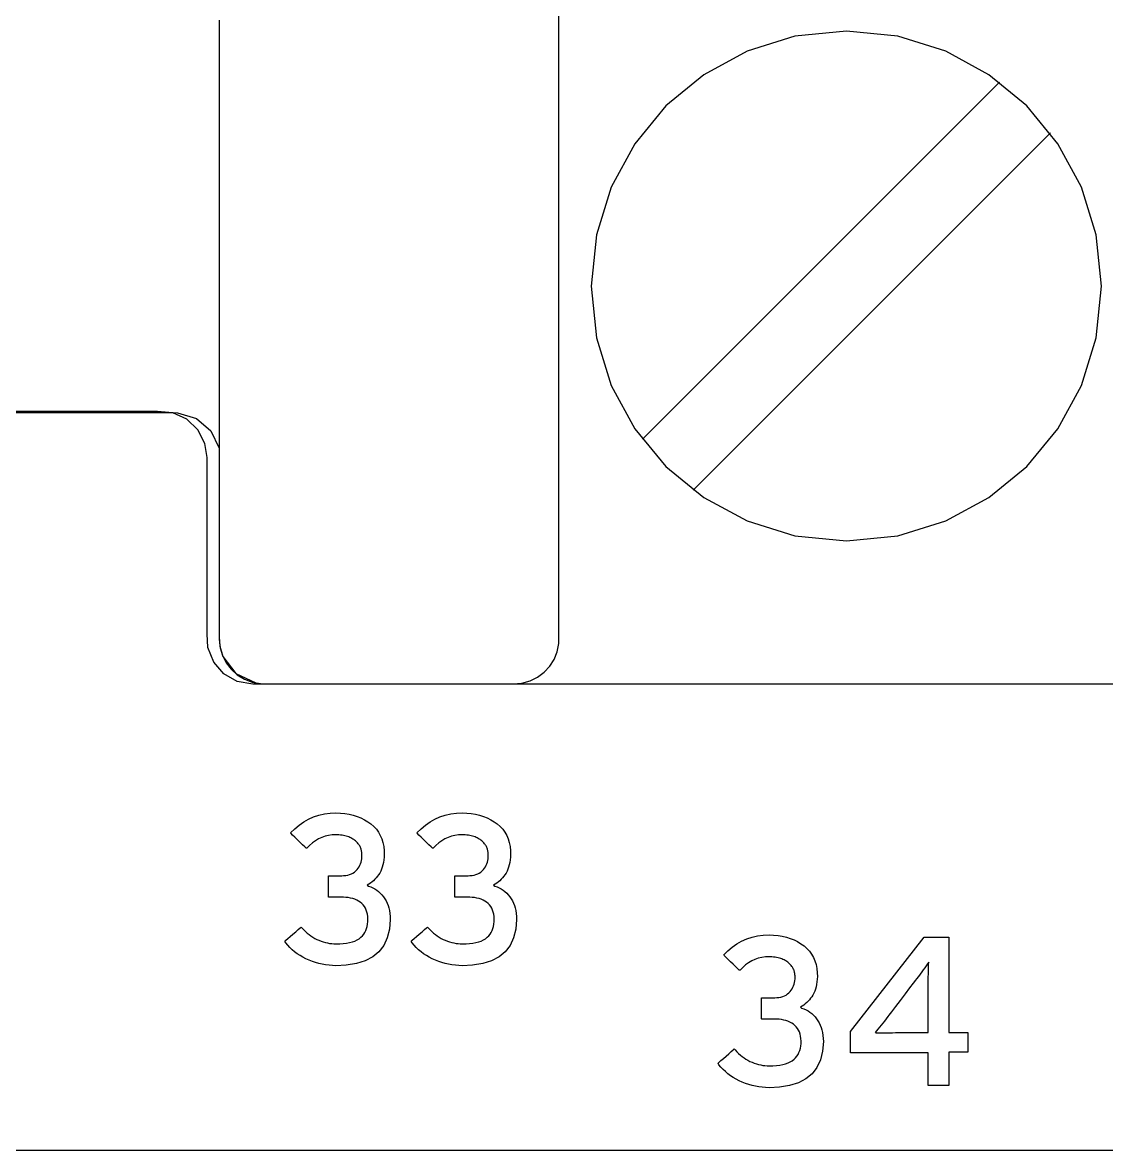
# Model space of a CAD drawing. Extents: x 1 to 47.7, y 0.2 to 35.
# Drawn here: x 37.63 to 38.341, y 10.665 to 11.405 of the extents above; entities that cross this region are included whole.
import ezdxf

# ---------------------------------------------------------------- set-up
doc = ezdxf.new("R2010")
doc.units = 0
doc.header["$MEASUREMENT"] = 0
for name, color, linetype in [('5_1___24__TARGET_LEDS___12', 7, 'CONTINUOUS'), ('6_1__EMPTY_IO_BOARD_POSITI', 7, 'CONTINUOUS'), ('6_2___8__INDEPENDENT_INPUT', 7, 'CONTINUOUS'), ('6_3___8__OPTOISO_INDEPENDE', 7, 'CONTINUOUS'), ('6_4___24__OPTOISO_INDEPEND', 7, 'CONTINUOUS'), ('6_5___8__INDEPENDENT_INPUT', 7, 'CONTINUOUS'), ('6_6___8__INDEPENDENT_INPUT', 7, 'CONTINUOUS'), ('6_7___8__OPTOISO_INDEPENDE', 7, 'CONTINUOUS'), ('6_8___8__OPTOISO_INDEPENDE', 7, 'CONTINUOUS'), ('7_0_____DWG', 7, 'CONTINUOUS')]:
    doc.layers.add(name, color=color, linetype=linetype)

msp = doc.modelspace()

# ---------------------------------------------------------------- linework, layer by layer
at = {"layer": '5_1___24__TARGET_LEDS___12'}
for points in [[(37.75866, 11.40638), (37.75866, 11.37666), (37.75866, 11.32488), (37.75866, 11.25908), (37.75866, 11.18726), (37.75866, 11.11745), (37.75866, 11.05766), (37.75866, 11.01591), (37.75866, 11.00021), (37.75921, 10.99465), (37.76076, 10.98944), (37.76323, 10.98469), (37.76652, 10.98048), (37.77052, 10.97692), (37.77513, 10.97411), (37.78025, 10.97213), (37.78578, 10.9711), (37.79029, 10.97097), (37.80209, 10.97097), (37.82264, 10.97097), (37.84876, 10.97097), (37.87727, 10.97097), (37.90498, 10.97097), (37.92872, 10.97097), (37.94529, 10.97097), (37.95152, 10.97097), (37.95722, 10.97149), (37.96256, 10.97301), (37.96744, 10.97542), (37.97175, 10.97861), (37.9754, 10.98251), (37.97829, 10.987), (37.98031, 10.99199), (37.98137, 10.99739), (37.98151, 11.0043), (37.98151, 11.03403), (37.98151, 11.0858), (37.98151, 11.15161), (37.98151, 11.22342), (37.98151, 11.29323), (37.98151, 11.35302), (37.98151, 11.39478), (37.98151, 11.41048)], [(38.03621, 11.13153), (38.27048, 11.3658)], [(38.06963, 11.09811), (38.3039, 11.33238)], [(37.59432, 11.14896), (37.64687, 11.14896), (37.67146, 11.14896), (37.6932, 11.14896), (37.7108, 11.14896), (37.72296, 11.14896), (37.72839, 11.14896), (37.73127, 11.14884), (37.74368, 11.1451), (37.75321, 11.13696), (37.75866, 11.12561), (37.75866, 11.12343), (37.75866, 11.11738), (37.75866, 11.10817), (37.75866, 11.09653), (37.75866, 11.03989), (37.75866, 11.0268), (37.75866, 11.01559), (37.75866, 11.00695), (37.75866, 11.00162), (37.75901, 10.99575), (37.76102, 10.98882), (37.76959, 10.97764), (37.78262, 10.97156), (37.78636, 10.97105), (37.78828, 10.97097), (37.7907, 10.97097), (37.79547, 10.97097), (37.80296, 10.97097), (37.81312, 10.97097), (37.8259, 10.97097), (37.84125, 10.97097), (37.85909, 10.97097), (37.87939, 10.97097), (37.90208, 10.97097), (37.92711, 10.97097), (37.95442, 10.97097), (37.98396, 10.97097), (38.01567, 10.97097), (38.0495, 10.97097), (38.08538, 10.97097), (38.12327, 10.97097), (38.16311, 10.97097), (38.24842, 10.97097), (38.34084, 10.97097)]]:
    msp.add_lwpolyline(points, dxfattribs=at)
msp.add_lwpolyline([(38.00263, 11.23177), (38.00603, 11.19808), (38.01578, 11.16672), (38.03122, 11.13834), (38.05166, 11.11361), (38.07643, 11.09321), (38.10487, 11.07782), (38.13631, 11.06808), (38.17006, 11.06469), (38.20376, 11.06808), (38.23515, 11.07782), (38.26356, 11.09321), (38.28832, 11.11361), (38.30874, 11.13834), (38.32417, 11.16672), (38.33392, 11.19808), (38.33732, 11.23177), (38.33392, 11.26547), (38.32417, 11.29689), (38.30874, 11.32533), (38.28832, 11.35012), (38.26356, 11.37058), (38.23515, 11.38604), (38.20376, 11.39581), (38.17006, 11.39922), (38.13631, 11.39581), (38.10487, 11.38604), (38.07643, 11.37058), (38.05166, 11.35012), (38.03122, 11.32533), (38.01578, 11.29689), (38.00603, 11.26547)], close=True, dxfattribs=at)
at = {"layer": '6_1__EMPTY_IO_BOARD_POSITI'}
msp.add_lwpolyline([(38.39253, 10.97072), (38.32417, 10.97072), (38.25912, 10.97072), (38.19752, 10.97072), (38.13953, 10.97072), (38.08529, 10.97072), (38.03497, 10.97072), (37.98872, 10.97072), (37.94668, 10.97072), (37.90902, 10.97072), (37.87588, 10.97072), (37.84742, 10.97072), (37.8238, 10.97072), (37.80515, 10.97072), (37.79165, 10.97072), (37.78343, 10.97072), (37.78066, 10.97072), (37.77037, 10.97255), (37.7616, 10.9776), (37.75501, 10.9852), (37.75127, 10.9947), (37.75065, 11.00367), (37.75065, 11.01346), (37.75065, 11.02833), (37.75066, 11.0658), (37.75066, 11.08467), (37.75066, 11.10114), (37.75066, 11.11334), (37.75066, 11.1194), (37.7493, 11.12863), (37.74468, 11.13766), (37.7374, 11.1446), (37.72813, 11.14879), (37.71813, 11.14974), (37.71211, 11.14974), (37.703, 11.14974), (37.69124, 11.14974), (37.67727, 11.14974), (37.64448, 11.14974), (37.60816, 11.14974)], dxfattribs=at)
at = {"layer": '6_2___8__INDEPENDENT_INPUT'}
for points in [[(37.75866, 11.40638), (37.75866, 11.37666), (37.75866, 11.32488), (37.75866, 11.25908), (37.75866, 11.18726), (37.75866, 11.11745), (37.75866, 11.05766), (37.75866, 11.01591), (37.75866, 11.00021), (37.75921, 10.99465), (37.76076, 10.98944), (37.76323, 10.98469), (37.76652, 10.98048), (37.77052, 10.97692), (37.77513, 10.97411), (37.78025, 10.97213), (37.78578, 10.9711), (37.79029, 10.97097), (37.80209, 10.97097), (37.82264, 10.97097), (37.84876, 10.97097), (37.87727, 10.97097), (37.90498, 10.97097), (37.92872, 10.97097), (37.94529, 10.97097), (37.95152, 10.97097), (37.95722, 10.97149), (37.96256, 10.97301), (37.96744, 10.97542), (37.97175, 10.97861), (37.9754, 10.98251), (37.97829, 10.987), (37.98031, 10.99199), (37.98137, 10.99739), (37.98151, 11.0043), (37.98151, 11.03403), (37.98151, 11.0858), (37.98151, 11.15161), (37.98151, 11.22342), (37.98151, 11.29323), (37.98151, 11.35302), (37.98151, 11.39478), (37.98151, 11.41048)], [(38.03621, 11.13153), (38.27048, 11.3658)], [(38.06963, 11.09811), (38.3039, 11.33238)], [(37.59432, 11.14896), (37.64687, 11.14896), (37.67146, 11.14896), (37.6932, 11.14896), (37.7108, 11.14896), (37.72296, 11.14896), (37.72839, 11.14896), (37.73127, 11.14884), (37.74368, 11.1451), (37.75321, 11.13696), (37.75866, 11.12561), (37.75866, 11.12343), (37.75866, 11.11738), (37.75866, 11.10817), (37.75866, 11.09653), (37.75866, 11.03989), (37.75866, 11.0268), (37.75866, 11.01559), (37.75866, 11.00695), (37.75866, 11.00162), (37.75901, 10.99575), (37.76102, 10.98882), (37.76959, 10.97764), (37.78262, 10.97156), (37.78636, 10.97105), (37.78828, 10.97097), (37.7907, 10.97097), (37.79547, 10.97097), (37.80296, 10.97097), (37.81312, 10.97097), (37.8259, 10.97097), (37.84125, 10.97097), (37.85909, 10.97097), (37.87939, 10.97097), (37.90208, 10.97097), (37.92711, 10.97097), (37.95442, 10.97097), (37.98396, 10.97097), (38.01567, 10.97097), (38.0495, 10.97097), (38.08538, 10.97097), (38.12327, 10.97097), (38.16311, 10.97097), (38.24842, 10.97097), (38.34084, 10.97097)]]:
    msp.add_lwpolyline(points, dxfattribs=at)
msp.add_lwpolyline([(38.00263, 11.23177), (38.00603, 11.19808), (38.01578, 11.16672), (38.03122, 11.13834), (38.05166, 11.11361), (38.07643, 11.09321), (38.10487, 11.07782), (38.13631, 11.06808), (38.17006, 11.06469), (38.20376, 11.06808), (38.23515, 11.07782), (38.26356, 11.09321), (38.28832, 11.11361), (38.30874, 11.13834), (38.32417, 11.16672), (38.33392, 11.19808), (38.33732, 11.23177), (38.33392, 11.26547), (38.32417, 11.29689), (38.30874, 11.32533), (38.28832, 11.35012), (38.26356, 11.37058), (38.23515, 11.38604), (38.20376, 11.39581), (38.17006, 11.39922), (38.13631, 11.39581), (38.10487, 11.38604), (38.07643, 11.37058), (38.05166, 11.35012), (38.03122, 11.32533), (38.01578, 11.29689), (38.00603, 11.26547)], close=True, dxfattribs=at)
at = {"layer": '6_3___8__OPTOISO_INDEPENDE'}
for points in [[(37.75866, 11.40638), (37.75866, 11.37666), (37.75866, 11.32488), (37.75866, 11.25908), (37.75866, 11.18726), (37.75866, 11.11745), (37.75866, 11.05766), (37.75866, 11.01591), (37.75866, 11.00021), (37.75921, 10.99465), (37.76076, 10.98944), (37.76323, 10.98469), (37.76652, 10.98048), (37.77052, 10.97692), (37.77513, 10.97411), (37.78025, 10.97213), (37.78578, 10.9711), (37.79029, 10.97097), (37.80209, 10.97097), (37.82264, 10.97097), (37.84876, 10.97097), (37.87727, 10.97097), (37.90498, 10.97097), (37.92872, 10.97097), (37.94529, 10.97097), (37.95152, 10.97097), (37.95722, 10.97149), (37.96256, 10.97301), (37.96744, 10.97542), (37.97175, 10.97861), (37.9754, 10.98251), (37.97829, 10.987), (37.98031, 10.99199), (37.98137, 10.99739), (37.98151, 11.0043), (37.98151, 11.03403), (37.98151, 11.0858), (37.98151, 11.15161), (37.98151, 11.22342), (37.98151, 11.29323), (37.98151, 11.35302), (37.98151, 11.39478), (37.98151, 11.41048)], [(38.03621, 11.13153), (38.27048, 11.3658)], [(38.06963, 11.09811), (38.3039, 11.33238)], [(37.59432, 11.14896), (37.64687, 11.14896), (37.67146, 11.14896), (37.6932, 11.14896), (37.7108, 11.14896), (37.72296, 11.14896), (37.72839, 11.14896), (37.73127, 11.14884), (37.74368, 11.1451), (37.75321, 11.13696), (37.75866, 11.12561), (37.75866, 11.12343), (37.75866, 11.11738), (37.75866, 11.10817), (37.75866, 11.09653), (37.75866, 11.03989), (37.75866, 11.0268), (37.75866, 11.01559), (37.75866, 11.00695), (37.75866, 11.00162), (37.75901, 10.99575), (37.76102, 10.98882), (37.76959, 10.97764), (37.78262, 10.97156), (37.78636, 10.97105), (37.78828, 10.97097), (37.7907, 10.97097), (37.79547, 10.97097), (37.80296, 10.97097), (37.81312, 10.97097), (37.8259, 10.97097), (37.84125, 10.97097), (37.85909, 10.97097), (37.87939, 10.97097), (37.90208, 10.97097), (37.92711, 10.97097), (37.95442, 10.97097), (37.98396, 10.97097), (38.01567, 10.97097), (38.0495, 10.97097), (38.08538, 10.97097), (38.12327, 10.97097), (38.16311, 10.97097), (38.24842, 10.97097), (38.34084, 10.97097)]]:
    msp.add_lwpolyline(points, dxfattribs=at)
msp.add_lwpolyline([(38.00263, 11.23177), (38.00603, 11.19808), (38.01578, 11.16672), (38.03122, 11.13834), (38.05166, 11.11361), (38.07643, 11.09321), (38.10487, 11.07782), (38.13631, 11.06808), (38.17006, 11.06469), (38.20376, 11.06808), (38.23515, 11.07782), (38.26356, 11.09321), (38.28832, 11.11361), (38.30874, 11.13834), (38.32417, 11.16672), (38.33392, 11.19808), (38.33732, 11.23177), (38.33392, 11.26547), (38.32417, 11.29689), (38.30874, 11.32533), (38.28832, 11.35012), (38.26356, 11.37058), (38.23515, 11.38604), (38.20376, 11.39581), (38.17006, 11.39922), (38.13631, 11.39581), (38.10487, 11.38604), (38.07643, 11.37058), (38.05166, 11.35012), (38.03122, 11.32533), (38.01578, 11.29689), (38.00603, 11.26547)], close=True, dxfattribs=at)
at = {"layer": '6_4___24__OPTOISO_INDEPEND'}
for points in [[(37.75866, 11.40638), (37.75866, 11.37666), (37.75866, 11.32488), (37.75866, 11.25908), (37.75866, 11.18726), (37.75866, 11.11745), (37.75866, 11.05766), (37.75866, 11.01591), (37.75866, 11.00021), (37.75921, 10.99465), (37.76076, 10.98944), (37.76323, 10.98469), (37.76652, 10.98048), (37.77052, 10.97692), (37.77513, 10.97411), (37.78025, 10.97213), (37.78578, 10.9711), (37.79029, 10.97097), (37.80209, 10.97097), (37.82264, 10.97097), (37.84876, 10.97097), (37.87727, 10.97097), (37.90498, 10.97097), (37.92872, 10.97097), (37.94529, 10.97097), (37.95152, 10.97097), (37.95722, 10.97149), (37.96256, 10.97301), (37.96744, 10.97542), (37.97175, 10.97861), (37.9754, 10.98251), (37.97829, 10.987), (37.98031, 10.99199), (37.98137, 10.99739), (37.98151, 11.0043), (37.98151, 11.03403), (37.98151, 11.0858), (37.98151, 11.15161), (37.98151, 11.22342), (37.98151, 11.29323), (37.98151, 11.35302), (37.98151, 11.39478), (37.98151, 11.41048)], [(38.03621, 11.13153), (38.27048, 11.3658)], [(38.06963, 11.09811), (38.3039, 11.33238)], [(37.59432, 11.14896), (37.64687, 11.14896), (37.67146, 11.14896), (37.6932, 11.14896), (37.7108, 11.14896), (37.72296, 11.14896), (37.72839, 11.14896), (37.73127, 11.14884), (37.74368, 11.1451), (37.75321, 11.13696), (37.75866, 11.12561), (37.75866, 11.12343), (37.75866, 11.11738), (37.75866, 11.10817), (37.75866, 11.09653), (37.75866, 11.03989), (37.75866, 11.0268), (37.75866, 11.01559), (37.75866, 11.00695), (37.75866, 11.00162), (37.75901, 10.99575), (37.76102, 10.98882), (37.76959, 10.97764), (37.78262, 10.97156), (37.78636, 10.97105), (37.78828, 10.97097), (37.7907, 10.97097), (37.79547, 10.97097), (37.80296, 10.97097), (37.81312, 10.97097), (37.8259, 10.97097), (37.84125, 10.97097), (37.85909, 10.97097), (37.87939, 10.97097), (37.90208, 10.97097), (37.92711, 10.97097), (37.95442, 10.97097), (37.98396, 10.97097), (38.01567, 10.97097), (38.0495, 10.97097), (38.08538, 10.97097), (38.12327, 10.97097), (38.16311, 10.97097), (38.24842, 10.97097), (38.34084, 10.97097)]]:
    msp.add_lwpolyline(points, dxfattribs=at)
msp.add_lwpolyline([(38.00263, 11.23177), (38.00603, 11.19808), (38.01578, 11.16672), (38.03122, 11.13834), (38.05166, 11.11361), (38.07643, 11.09321), (38.10487, 11.07782), (38.13631, 11.06808), (38.17006, 11.06469), (38.20376, 11.06808), (38.23515, 11.07782), (38.26356, 11.09321), (38.28832, 11.11361), (38.30874, 11.13834), (38.32417, 11.16672), (38.33392, 11.19808), (38.33732, 11.23177), (38.33392, 11.26547), (38.32417, 11.29689), (38.30874, 11.32533), (38.28832, 11.35012), (38.26356, 11.37058), (38.23515, 11.38604), (38.20376, 11.39581), (38.17006, 11.39922), (38.13631, 11.39581), (38.10487, 11.38604), (38.07643, 11.37058), (38.05166, 11.35012), (38.03122, 11.32533), (38.01578, 11.29689), (38.00603, 11.26547)], close=True, dxfattribs=at)
at = {"layer": '6_5___8__INDEPENDENT_INPUT'}
for points in [[(37.75866, 11.40638), (37.75866, 11.37666), (37.75866, 11.32488), (37.75866, 11.25908), (37.75866, 11.18726), (37.75866, 11.11745), (37.75866, 11.05766), (37.75866, 11.01591), (37.75866, 11.00021), (37.75921, 10.99465), (37.76076, 10.98944), (37.76323, 10.98469), (37.76652, 10.98048), (37.77052, 10.97692), (37.77513, 10.97411), (37.78025, 10.97213), (37.78578, 10.9711), (37.79029, 10.97097), (37.80209, 10.97097), (37.82264, 10.97097), (37.84876, 10.97097), (37.87727, 10.97097), (37.90498, 10.97097), (37.92872, 10.97097), (37.94529, 10.97097), (37.95152, 10.97097), (37.95722, 10.97149), (37.96256, 10.97301), (37.96744, 10.97542), (37.97175, 10.97861), (37.9754, 10.98251), (37.97829, 10.987), (37.98031, 10.99199), (37.98137, 10.99739), (37.98151, 11.0043), (37.98151, 11.03403), (37.98151, 11.0858), (37.98151, 11.15161), (37.98151, 11.22342), (37.98151, 11.29323), (37.98151, 11.35302), (37.98151, 11.39478), (37.98151, 11.41048)], [(38.03621, 11.13153), (38.27048, 11.3658)], [(38.06963, 11.09811), (38.3039, 11.33238)], [(37.59432, 11.14896), (37.64687, 11.14896), (37.67146, 11.14896), (37.6932, 11.14896), (37.7108, 11.14896), (37.72296, 11.14896), (37.72839, 11.14896), (37.73127, 11.14884), (37.74368, 11.1451), (37.75321, 11.13696), (37.75866, 11.12561), (37.75866, 11.12343), (37.75866, 11.11738), (37.75866, 11.10817), (37.75866, 11.09653), (37.75866, 11.03989), (37.75866, 11.0268), (37.75866, 11.01559), (37.75866, 11.00695), (37.75866, 11.00162), (37.75901, 10.99575), (37.76102, 10.98882), (37.76959, 10.97764), (37.78262, 10.97156), (37.78636, 10.97105), (37.78828, 10.97097), (37.7907, 10.97097), (37.79547, 10.97097), (37.80296, 10.97097), (37.81312, 10.97097), (37.8259, 10.97097), (37.84125, 10.97097), (37.85909, 10.97097), (37.87939, 10.97097), (37.90208, 10.97097), (37.92711, 10.97097), (37.95442, 10.97097), (37.98396, 10.97097), (38.01567, 10.97097), (38.0495, 10.97097), (38.08538, 10.97097), (38.12327, 10.97097), (38.16311, 10.97097), (38.24842, 10.97097), (38.34084, 10.97097)]]:
    msp.add_lwpolyline(points, dxfattribs=at)
msp.add_lwpolyline([(38.00263, 11.23177), (38.00603, 11.19808), (38.01578, 11.16672), (38.03122, 11.13834), (38.05166, 11.11361), (38.07643, 11.09321), (38.10487, 11.07782), (38.13631, 11.06808), (38.17006, 11.06469), (38.20376, 11.06808), (38.23515, 11.07782), (38.26356, 11.09321), (38.28832, 11.11361), (38.30874, 11.13834), (38.32417, 11.16672), (38.33392, 11.19808), (38.33732, 11.23177), (38.33392, 11.26547), (38.32417, 11.29689), (38.30874, 11.32533), (38.28832, 11.35012), (38.26356, 11.37058), (38.23515, 11.38604), (38.20376, 11.39581), (38.17006, 11.39922), (38.13631, 11.39581), (38.10487, 11.38604), (38.07643, 11.37058), (38.05166, 11.35012), (38.03122, 11.32533), (38.01578, 11.29689), (38.00603, 11.26547)], close=True, dxfattribs=at)
at = {"layer": '6_6___8__INDEPENDENT_INPUT'}
for points in [[(37.75866, 11.40638), (37.75866, 11.37666), (37.75866, 11.32488), (37.75866, 11.25908), (37.75866, 11.18726), (37.75866, 11.11745), (37.75866, 11.05766), (37.75866, 11.01591), (37.75866, 11.00021), (37.75921, 10.99465), (37.76076, 10.98944), (37.76323, 10.98469), (37.76652, 10.98048), (37.77052, 10.97692), (37.77513, 10.97411), (37.78025, 10.97213), (37.78578, 10.9711), (37.79029, 10.97097), (37.80209, 10.97097), (37.82264, 10.97097), (37.84876, 10.97097), (37.87727, 10.97097), (37.90498, 10.97097), (37.92872, 10.97097), (37.94529, 10.97097), (37.95152, 10.97097), (37.95722, 10.97149), (37.96256, 10.97301), (37.96744, 10.97542), (37.97175, 10.97861), (37.9754, 10.98251), (37.97829, 10.987), (37.98031, 10.99199), (37.98137, 10.99739), (37.98151, 11.0043), (37.98151, 11.03403), (37.98151, 11.0858), (37.98151, 11.15161), (37.98151, 11.22342), (37.98151, 11.29323), (37.98151, 11.35302), (37.98151, 11.39478), (37.98151, 11.41048)], [(38.03621, 11.13153), (38.27048, 11.3658)], [(38.06963, 11.09811), (38.3039, 11.33238)], [(37.59432, 11.14896), (37.64687, 11.14896), (37.67146, 11.14896), (37.6932, 11.14896), (37.7108, 11.14896), (37.72296, 11.14896), (37.72839, 11.14896), (37.73127, 11.14884), (37.74368, 11.1451), (37.75321, 11.13696), (37.75866, 11.12561), (37.75866, 11.12343), (37.75866, 11.11738), (37.75866, 11.10817), (37.75866, 11.09653), (37.75866, 11.03989), (37.75866, 11.0268), (37.75866, 11.01559), (37.75866, 11.00695), (37.75866, 11.00162), (37.75901, 10.99575), (37.76102, 10.98882), (37.76959, 10.97764), (37.78262, 10.97156), (37.78636, 10.97105), (37.78828, 10.97097), (37.7907, 10.97097), (37.79547, 10.97097), (37.80296, 10.97097), (37.81312, 10.97097), (37.8259, 10.97097), (37.84125, 10.97097), (37.85909, 10.97097), (37.87939, 10.97097), (37.90208, 10.97097), (37.92711, 10.97097), (37.95442, 10.97097), (37.98396, 10.97097), (38.01567, 10.97097), (38.0495, 10.97097), (38.08538, 10.97097), (38.12327, 10.97097), (38.16311, 10.97097), (38.24842, 10.97097), (38.34084, 10.97097)]]:
    msp.add_lwpolyline(points, dxfattribs=at)
msp.add_lwpolyline([(38.00263, 11.23177), (38.00603, 11.19808), (38.01578, 11.16672), (38.03122, 11.13834), (38.05166, 11.11361), (38.07643, 11.09321), (38.10487, 11.07782), (38.13631, 11.06808), (38.17006, 11.06469), (38.20376, 11.06808), (38.23515, 11.07782), (38.26356, 11.09321), (38.28832, 11.11361), (38.30874, 11.13834), (38.32417, 11.16672), (38.33392, 11.19808), (38.33732, 11.23177), (38.33392, 11.26547), (38.32417, 11.29689), (38.30874, 11.32533), (38.28832, 11.35012), (38.26356, 11.37058), (38.23515, 11.38604), (38.20376, 11.39581), (38.17006, 11.39922), (38.13631, 11.39581), (38.10487, 11.38604), (38.07643, 11.37058), (38.05166, 11.35012), (38.03122, 11.32533), (38.01578, 11.29689), (38.00603, 11.26547)], close=True, dxfattribs=at)
at = {"layer": '6_7___8__OPTOISO_INDEPENDE'}
for points in [[(37.75866, 11.40638), (37.75866, 11.37666), (37.75866, 11.32488), (37.75866, 11.25908), (37.75866, 11.18726), (37.75866, 11.11745), (37.75866, 11.05766), (37.75866, 11.01591), (37.75866, 11.00021), (37.75921, 10.99465), (37.76076, 10.98944), (37.76323, 10.98469), (37.76652, 10.98048), (37.77052, 10.97692), (37.77513, 10.97411), (37.78025, 10.97213), (37.78578, 10.9711), (37.79029, 10.97097), (37.80209, 10.97097), (37.82264, 10.97097), (37.84876, 10.97097), (37.87727, 10.97097), (37.90498, 10.97097), (37.92872, 10.97097), (37.94529, 10.97097), (37.95152, 10.97097), (37.95722, 10.97149), (37.96256, 10.97301), (37.96744, 10.97542), (37.97175, 10.97861), (37.9754, 10.98251), (37.97829, 10.987), (37.98031, 10.99199), (37.98137, 10.99739), (37.98151, 11.0043), (37.98151, 11.03403), (37.98151, 11.0858), (37.98151, 11.15161), (37.98151, 11.22342), (37.98151, 11.29323), (37.98151, 11.35302), (37.98151, 11.39478), (37.98151, 11.41048)], [(38.03621, 11.13153), (38.27048, 11.3658)], [(38.06963, 11.09811), (38.3039, 11.33238)], [(37.59432, 11.14896), (37.64687, 11.14896), (37.67146, 11.14896), (37.6932, 11.14896), (37.7108, 11.14896), (37.72296, 11.14896), (37.72839, 11.14896), (37.73127, 11.14884), (37.74368, 11.1451), (37.75321, 11.13696), (37.75866, 11.12561), (37.75866, 11.12343), (37.75866, 11.11738), (37.75866, 11.10817), (37.75866, 11.09653), (37.75866, 11.03989), (37.75866, 11.0268), (37.75866, 11.01559), (37.75866, 11.00695), (37.75866, 11.00162), (37.75901, 10.99575), (37.76102, 10.98882), (37.76959, 10.97764), (37.78262, 10.97156), (37.78636, 10.97105), (37.78828, 10.97097), (37.7907, 10.97097), (37.79547, 10.97097), (37.80296, 10.97097), (37.81312, 10.97097), (37.8259, 10.97097), (37.84125, 10.97097), (37.85909, 10.97097), (37.87939, 10.97097), (37.90208, 10.97097), (37.92711, 10.97097), (37.95442, 10.97097), (37.98396, 10.97097), (38.01567, 10.97097), (38.0495, 10.97097), (38.08538, 10.97097), (38.12327, 10.97097), (38.16311, 10.97097), (38.24842, 10.97097), (38.34084, 10.97097)]]:
    msp.add_lwpolyline(points, dxfattribs=at)
msp.add_lwpolyline([(38.00263, 11.23177), (38.00603, 11.19808), (38.01578, 11.16672), (38.03122, 11.13834), (38.05166, 11.11361), (38.07643, 11.09321), (38.10487, 11.07782), (38.13631, 11.06808), (38.17006, 11.06469), (38.20376, 11.06808), (38.23515, 11.07782), (38.26356, 11.09321), (38.28832, 11.11361), (38.30874, 11.13834), (38.32417, 11.16672), (38.33392, 11.19808), (38.33732, 11.23177), (38.33392, 11.26547), (38.32417, 11.29689), (38.30874, 11.32533), (38.28832, 11.35012), (38.26356, 11.37058), (38.23515, 11.38604), (38.20376, 11.39581), (38.17006, 11.39922), (38.13631, 11.39581), (38.10487, 11.38604), (38.07643, 11.37058), (38.05166, 11.35012), (38.03122, 11.32533), (38.01578, 11.29689), (38.00603, 11.26547)], close=True, dxfattribs=at)
at = {"layer": '6_8___8__OPTOISO_INDEPENDE'}
for points in [[(37.75866, 11.40638), (37.75866, 11.37666), (37.75866, 11.32488), (37.75866, 11.25908), (37.75866, 11.18726), (37.75866, 11.11745), (37.75866, 11.05766), (37.75866, 11.01591), (37.75866, 11.00021), (37.75921, 10.99465), (37.76076, 10.98944), (37.76323, 10.98469), (37.76652, 10.98048), (37.77052, 10.97692), (37.77513, 10.97411), (37.78025, 10.97213), (37.78578, 10.9711), (37.79029, 10.97097), (37.80209, 10.97097), (37.82264, 10.97097), (37.84876, 10.97097), (37.87727, 10.97097), (37.90498, 10.97097), (37.92872, 10.97097), (37.94529, 10.97097), (37.95152, 10.97097), (37.95722, 10.97149), (37.96256, 10.97301), (37.96744, 10.97542), (37.97175, 10.97861), (37.9754, 10.98251), (37.97829, 10.987), (37.98031, 10.99199), (37.98137, 10.99739), (37.98151, 11.0043), (37.98151, 11.03403), (37.98151, 11.0858), (37.98151, 11.15161), (37.98151, 11.22342), (37.98151, 11.29323), (37.98151, 11.35302), (37.98151, 11.39478), (37.98151, 11.41048)], [(38.03621, 11.13153), (38.27048, 11.3658)], [(38.06963, 11.09811), (38.3039, 11.33238)], [(37.59432, 11.14896), (37.64687, 11.14896), (37.67146, 11.14896), (37.6932, 11.14896), (37.7108, 11.14896), (37.72296, 11.14896), (37.72839, 11.14896), (37.73127, 11.14884), (37.74368, 11.1451), (37.75321, 11.13696), (37.75866, 11.12561), (37.75866, 11.12343), (37.75866, 11.11738), (37.75866, 11.10817), (37.75866, 11.09653), (37.75866, 11.03989), (37.75866, 11.0268), (37.75866, 11.01559), (37.75866, 11.00695), (37.75866, 11.00162), (37.75901, 10.99575), (37.76102, 10.98882), (37.76959, 10.97764), (37.78262, 10.97156), (37.78636, 10.97105), (37.78828, 10.97097), (37.7907, 10.97097), (37.79547, 10.97097), (37.80296, 10.97097), (37.81312, 10.97097), (37.8259, 10.97097), (37.84125, 10.97097), (37.85909, 10.97097), (37.87939, 10.97097), (37.90208, 10.97097), (37.92711, 10.97097), (37.95442, 10.97097), (37.98396, 10.97097), (38.01567, 10.97097), (38.0495, 10.97097), (38.08538, 10.97097), (38.12327, 10.97097), (38.16311, 10.97097), (38.24842, 10.97097), (38.34084, 10.97097)]]:
    msp.add_lwpolyline(points, dxfattribs=at)
msp.add_lwpolyline([(38.00263, 11.23177), (38.00603, 11.19808), (38.01578, 11.16672), (38.03122, 11.13834), (38.05166, 11.11361), (38.07643, 11.09321), (38.10487, 11.07782), (38.13631, 11.06808), (38.17006, 11.06469), (38.20376, 11.06808), (38.23515, 11.07782), (38.26356, 11.09321), (38.28832, 11.11361), (38.30874, 11.13834), (38.32417, 11.16672), (38.33392, 11.19808), (38.33732, 11.23177), (38.33392, 11.26547), (38.32417, 11.29689), (38.30874, 11.32533), (38.28832, 11.35012), (38.26356, 11.37058), (38.23515, 11.38604), (38.20376, 11.39581), (38.17006, 11.39922), (38.13631, 11.39581), (38.10487, 11.38604), (38.07643, 11.37058), (38.05166, 11.35012), (38.03122, 11.32533), (38.01578, 11.29689), (38.00603, 11.26547)], close=True, dxfattribs=at)
at = {"layer": '7_0_____DWG'}
for points in [[(37.87081, 10.81634), (37.87025, 10.8099), (37.86883, 10.80422), (37.86652, 10.79931), (37.86335, 10.79517), (37.85931, 10.79179), (37.85439, 10.78918), (37.8486, 10.78733), (37.84194, 10.78624), (37.8352, 10.78593), (37.83292, 10.78604), (37.83066, 10.78625), (37.82842, 10.78656), (37.82622, 10.78697), (37.82403, 10.78748), (37.82188, 10.78809), (37.81974, 10.7888), (37.81764, 10.78962), (37.81556, 10.79053), (37.81355, 10.79156), (37.81164, 10.79267), (37.80983, 10.79387), (37.80812, 10.79514), (37.80652, 10.7965), (37.80502, 10.79795), (37.80362, 10.79947), (37.80232, 10.80108), (37.8017, 10.8021), (37.80237, 10.80269), (37.80361, 10.80377), (37.80522, 10.80517), (37.80701, 10.80674), (37.80881, 10.8083), (37.81042, 10.80971), (37.81165, 10.81079), (37.81233, 10.81138), (37.813, 10.81073), (37.81408, 10.80955), (37.8152, 10.80844), (37.81635, 10.8074), (37.81754, 10.80643), (37.81877, 10.80553), (37.82003, 10.8047), (37.82133, 10.80395), (37.82266, 10.80326), (37.82405, 10.80265), (37.82545, 10.80211), (37.82685, 10.80163), (37.82826, 10.80123), (37.82967, 10.8009), (37.83108, 10.80064), (37.8325, 10.80046), (37.83392, 10.80034), (37.83534, 10.80029), (37.83767, 10.80033), (37.84, 10.80048), (37.84216, 10.80075), (37.84415, 10.80112), (37.84597, 10.8016), (37.84763, 10.8022), (37.84911, 10.8029), (37.85044, 10.80372), (37.85159, 10.80465), (37.85257, 10.80563), (37.85343, 10.80669), (37.85418, 10.80784), (37.8548, 10.80908), (37.85532, 10.81041), (37.85571, 10.81182), (37.85599, 10.81332), (37.85614, 10.81491), (37.85618, 10.81658), (37.85608, 10.81822), (37.85586, 10.81976), (37.85553, 10.8212), (37.85509, 10.82254), (37.85453, 10.82377), (37.85385, 10.82491), (37.85307, 10.82595), (37.85217, 10.82689), (37.85115, 10.82771), (37.85002, 10.82843), (37.84881, 10.82905), (37.84754, 10.82959), (37.84619, 10.83003), (37.84477, 10.83039), (37.84327, 10.83067), (37.8417, 10.83085), (37.84006, 10.83095), (37.83902, 10.83096), (37.83847, 10.83096), (37.83746, 10.83096), (37.83615, 10.83096), (37.83468, 10.83096), (37.83322, 10.83096), (37.8319, 10.83096), (37.83089, 10.83096), (37.83034, 10.83096), (37.83028, 10.83113), (37.83028, 10.83213), (37.83028, 10.83383), (37.83028, 10.83599), (37.83028, 10.83835), (37.83028, 10.84067), (37.83028, 10.84272), (37.83028, 10.84425), (37.83028, 10.84501), (37.83044, 10.84505), (37.83113, 10.84505), (37.83223, 10.84505), (37.83359, 10.84505), (37.83505, 10.84505), (37.83647, 10.84505), (37.8377, 10.84505), (37.83858, 10.84505), (37.83897, 10.84505), (37.84024, 10.84509), (37.84164, 10.84523), (37.84296, 10.84547), (37.84418, 10.84582), (37.84533, 10.84626), (37.84638, 10.84681), (37.84735, 10.84746), (37.84824, 10.84822), (37.84904, 10.84907), (37.84973, 10.84996), (37.85033, 10.85089), (37.85086, 10.85186), (37.8513, 10.85287), (37.85166, 10.85393), (37.85193, 10.85503), (37.85213, 10.85618), (37.85224, 10.85737), (37.85227, 10.85849), (37.85226, 10.85897), (37.85223, 10.85946), (37.85219, 10.85995), (37.85212, 10.86046), (37.85205, 10.86097), (37.85195, 10.86148), (37.85184, 10.86201), (37.85171, 10.86254), (37.85154, 10.86307), (37.85131, 10.8636), (37.85106, 10.86412), (37.85077, 10.86462), (37.85045, 10.86512), (37.85011, 10.8656), (37.84973, 10.86606), (37.84933, 10.86652), (37.8489, 10.86697), (37.84845, 10.86742), (37.84796, 10.86788), (37.84743, 10.86831), (37.84688, 10.86873), (37.84628, 10.86913), (37.84566, 10.8695), (37.845, 10.86985), (37.84431, 10.87019), (37.84358, 10.8705), (37.8428, 10.87078), (37.84196, 10.87102), (37.84108, 10.87124), (37.84016, 10.87142), (37.83918, 10.87157), (37.83817, 10.87168), (37.83711, 10.87177), (37.836, 10.87183), (37.83485, 10.87185), (37.83277, 10.87177), (37.83041, 10.87147), (37.82812, 10.87094), (37.82592, 10.87019), (37.8238, 10.86922), (37.82176, 10.86802), (37.81981, 10.86659), (37.81793, 10.86494), (37.81614, 10.86307), (37.81562, 10.86306), (37.8147, 10.86395), (37.81333, 10.86531), (37.81167, 10.86694), (37.80991, 10.86867), (37.80822, 10.87033), (37.80679, 10.87173), (37.8058, 10.8727), (37.80543, 10.87307), (37.80815, 10.87584), (37.81102, 10.87829), (37.81404, 10.88041), (37.8172, 10.8822), (37.82052, 10.88366), (37.82399, 10.8848), (37.82761, 10.8856), (37.83138, 10.88608), (37.83517, 10.88622), (37.83819, 10.88611), (37.8411, 10.88583), (37.84389, 10.88537), (37.84656, 10.88474), (37.84912, 10.88394), (37.85155, 10.88296), (37.85388, 10.88181), (37.85608, 10.88049), (37.85816, 10.87899), (37.86004, 10.87733), (37.8617, 10.87551), (37.86312, 10.87354), (37.86432, 10.87143), (37.86529, 10.86916), (37.86603, 10.86674), (37.86655, 10.86417), (37.86684, 10.86145), (37.86688, 10.859), (37.86676, 10.85715), (37.86658, 10.85538), (37.86632, 10.85372), (37.86599, 10.85214), (37.86558, 10.85067), (37.8651, 10.84929), (37.86455, 10.848), (37.86392, 10.84681), (37.86321, 10.8457), (37.86244, 10.84464), (37.86163, 10.84363), (37.86077, 10.84269), (37.85986, 10.84179), (37.85891, 10.84096), (37.85791, 10.84017), (37.85687, 10.83945), (37.85579, 10.83878), (37.85656, 10.83828), (37.85803, 10.83774), (37.85943, 10.83711), (37.86076, 10.83638), (37.86201, 10.83555), (37.8632, 10.83462), (37.86432, 10.8336), (37.86537, 10.83247), (37.86635, 10.83124), (37.86726, 10.82995), (37.86806, 10.82857), (37.86877, 10.8271), (37.86937, 10.82553), (37.86986, 10.82388), (37.87026, 10.82213), (37.87054, 10.82029), (37.87073, 10.81836)], [(37.95368, 10.81634), (37.95313, 10.8099), (37.9517, 10.80422), (37.9494, 10.79931), (37.94622, 10.79517), (37.94218, 10.79179), (37.93726, 10.78918), (37.93147, 10.78733), (37.92481, 10.78624), (37.91807, 10.78593), (37.91579, 10.78604), (37.91353, 10.78625), (37.9113, 10.78656), (37.90909, 10.78697), (37.90691, 10.78748), (37.90475, 10.78809), (37.90262, 10.7888), (37.90051, 10.78962), (37.89843, 10.79053), (37.89642, 10.79156), (37.89451, 10.79267), (37.8927, 10.79387), (37.891, 10.79514), (37.88939, 10.7965), (37.88789, 10.79795), (37.88649, 10.79947), (37.88519, 10.80108), (37.88457, 10.8021), (37.88525, 10.80269), (37.88648, 10.80377), (37.88809, 10.80517), (37.88989, 10.80674), (37.89168, 10.8083), (37.89329, 10.80971), (37.89453, 10.81079), (37.8952, 10.81138), (37.89588, 10.81073), (37.89695, 10.80955), (37.89807, 10.80844), (37.89922, 10.8074), (37.90041, 10.80643), (37.90164, 10.80553), (37.9029, 10.8047), (37.9042, 10.80395), (37.90554, 10.80326), (37.90692, 10.80265), (37.90832, 10.80211), (37.90973, 10.80163), (37.91113, 10.80123), (37.91254, 10.8009), (37.91396, 10.80064), (37.91537, 10.80046), (37.91679, 10.80034), (37.91821, 10.80029), (37.92054, 10.80033), (37.92287, 10.80048), (37.92503, 10.80075), (37.92702, 10.80112), (37.92884, 10.8016), (37.9305, 10.8022), (37.93199, 10.8029), (37.93331, 10.80372), (37.93446, 10.80465), (37.93544, 10.80563), (37.9363, 10.80669), (37.93705, 10.80784), (37.93768, 10.80908), (37.93819, 10.81041), (37.93858, 10.81182), (37.93886, 10.81332), (37.93902, 10.81491), (37.93905, 10.81658), (37.93895, 10.81822), (37.93874, 10.81976), (37.93841, 10.8212), (37.93796, 10.82254), (37.9374, 10.82377), (37.93673, 10.82491), (37.93594, 10.82595), (37.93504, 10.82689), (37.93402, 10.82771), (37.93289, 10.82843), (37.93169, 10.82905), (37.93041, 10.82959), (37.92906, 10.83003), (37.92764, 10.83039), (37.92614, 10.83067), (37.92457, 10.83085), (37.92293, 10.83095), (37.9219, 10.83096), (37.92134, 10.83096), (37.92033, 10.83096), (37.91902, 10.83096), (37.91756, 10.83096), (37.91609, 10.83096), (37.91478, 10.83096), (37.91377, 10.83096), (37.91321, 10.83096), (37.91315, 10.83113), (37.91315, 10.83213), (37.91315, 10.83383), (37.91315, 10.83599), (37.91315, 10.83835), (37.91315, 10.84067), (37.91315, 10.84272), (37.91315, 10.84425), (37.91315, 10.84501), (37.91331, 10.84505), (37.914, 10.84505), (37.9151, 10.84505), (37.91646, 10.84505), (37.91792, 10.84505), (37.91934, 10.84505), (37.92057, 10.84505), (37.92145, 10.84505), (37.92184, 10.84505), (37.92312, 10.84509), (37.92452, 10.84523), (37.92583, 10.84547), (37.92706, 10.84582), (37.9282, 10.84626), (37.92925, 10.84681), (37.93023, 10.84746), (37.93111, 10.84822), (37.93191, 10.84907), (37.9326, 10.84996), (37.93321, 10.85089), (37.93373, 10.85186), (37.93417, 10.85287), (37.93453, 10.85393), (37.93481, 10.85503), (37.935, 10.85618), (37.93511, 10.85737), (37.93514, 10.85849), (37.93513, 10.85897), (37.9351, 10.85946), (37.93506, 10.85995), (37.935, 10.86046), (37.93492, 10.86097), (37.93482, 10.86148), (37.93471, 10.86201), (37.93458, 10.86254), (37.93442, 10.86307), (37.93419, 10.8636), (37.93393, 10.86412), (37.93364, 10.86462), (37.93332, 10.86512), (37.93298, 10.8656), (37.93261, 10.86606), (37.93221, 10.86652), (37.93178, 10.86697), (37.93132, 10.86742), (37.93083, 10.86788), (37.9303, 10.86831), (37.92975, 10.86873), (37.92916, 10.86913), (37.92853, 10.8695), (37.92787, 10.86985), (37.92718, 10.87019), (37.92646, 10.8705), (37.92568, 10.87078), (37.92484, 10.87102), (37.92395, 10.87124), (37.92303, 10.87142), (37.92206, 10.87157), (37.92104, 10.87168), (37.91998, 10.87177), (37.91887, 10.87183), (37.91772, 10.87185), (37.91564, 10.87177), (37.91328, 10.87147), (37.91099, 10.87094), (37.90879, 10.87019), (37.90667, 10.86922), (37.90464, 10.86802), (37.90268, 10.86659), (37.90081, 10.86494), (37.89901, 10.86307), (37.89849, 10.86306), (37.89758, 10.86395), (37.8962, 10.86531), (37.89454, 10.86694), (37.89278, 10.86867), (37.89109, 10.87033), (37.88966, 10.87173), (37.88868, 10.8727), (37.88831, 10.87307), (37.89102, 10.87584), (37.89389, 10.87829), (37.89691, 10.88041), (37.90008, 10.8822), (37.90339, 10.88366), (37.90686, 10.8848), (37.91048, 10.8856), (37.91425, 10.88608), (37.91804, 10.88622), (37.92107, 10.88611), (37.92397, 10.88583), (37.92676, 10.88537), (37.92943, 10.88474), (37.93199, 10.88394), (37.93443, 10.88296), (37.93675, 10.88181), (37.93895, 10.88049), (37.94104, 10.87899), (37.94292, 10.87733), (37.94457, 10.87551), (37.94599, 10.87354), (37.94719, 10.87143), (37.94816, 10.86916), (37.94891, 10.86674), (37.94942, 10.86417), (37.94971, 10.86145), (37.94975, 10.859), (37.94964, 10.85715), (37.94945, 10.85538), (37.94919, 10.85372), (37.94886, 10.85214), (37.94845, 10.85067), (37.94797, 10.84929), (37.94742, 10.848), (37.9468, 10.84681), (37.94609, 10.8457), (37.94532, 10.84464), (37.9445, 10.84363), (37.94364, 10.84269), (37.94273, 10.84179), (37.94178, 10.84096), (37.94079, 10.84017), (37.93975, 10.83945), (37.93866, 10.83878), (37.93943, 10.83828), (37.9409, 10.83774), (37.9423, 10.83711), (37.94363, 10.83638), (37.94489, 10.83555), (37.94608, 10.83462), (37.94719, 10.8336), (37.94824, 10.83247), (37.94922, 10.83124), (37.95013, 10.82995), (37.95093, 10.82857), (37.95164, 10.8271), (37.95224, 10.82553), (37.95274, 10.82388), (37.95313, 10.82213), (37.95342, 10.82029), (37.9536, 10.81836)], [(38.15493, 10.7363), (38.15438, 10.72986), (38.15295, 10.72419), (38.15065, 10.71928), (38.14748, 10.71513), (38.14343, 10.71175), (38.13851, 10.70914), (38.13272, 10.70729), (38.12606, 10.70621), (38.11933, 10.70589), (38.11704, 10.706), (38.11478, 10.70621), (38.11255, 10.70652), (38.11034, 10.70693), (38.10816, 10.70745), (38.106, 10.70806), (38.10387, 10.70877), (38.10176, 10.70958), (38.09968, 10.7105), (38.09767, 10.71152), (38.09576, 10.71264), (38.09395, 10.71383), (38.09225, 10.71511), (38.09065, 10.71647), (38.08914, 10.71791), (38.08774, 10.71943), (38.08644, 10.72104), (38.08582, 10.72206), (38.0865, 10.72265), (38.08774, 10.72373), (38.08934, 10.72514), (38.09114, 10.7267), (38.09293, 10.72827), (38.09454, 10.72967), (38.09578, 10.73075), (38.09646, 10.73134), (38.09713, 10.7307), (38.09821, 10.72951), (38.09932, 10.7284), (38.10048, 10.72736), (38.10167, 10.72639), (38.10289, 10.72549), (38.10415, 10.72467), (38.10545, 10.72391), (38.10679, 10.72323), (38.10818, 10.72261), (38.10958, 10.72207), (38.11098, 10.7216), (38.11239, 10.7212), (38.1138, 10.72087), (38.11521, 10.72061), (38.11662, 10.72042), (38.11804, 10.7203), (38.11947, 10.72026), (38.1218, 10.7203), (38.12412, 10.72045), (38.12628, 10.72071), (38.12827, 10.72108), (38.1301, 10.72156), (38.13175, 10.72216), (38.13324, 10.72287), (38.13456, 10.72368), (38.13572, 10.72461), (38.13669, 10.72559), (38.13756, 10.72665), (38.1383, 10.72781), (38.13893, 10.72905), (38.13944, 10.73037), (38.13983, 10.73179), (38.14011, 10.73329), (38.14027, 10.73487), (38.14031, 10.73654), (38.14021, 10.73818), (38.13999, 10.73972), (38.13966, 10.74116), (38.13921, 10.7425), (38.13865, 10.74374), (38.13798, 10.74487), (38.13719, 10.74591), (38.13629, 10.74685), (38.13527, 10.74768), (38.13414, 10.74839), (38.13294, 10.74901), (38.13166, 10.74955), (38.13032, 10.75), (38.12889, 10.75036), (38.1274, 10.75063), (38.12583, 10.75081), (38.12418, 10.75091), (38.12315, 10.75092), (38.1226, 10.75092), (38.12159, 10.75092), (38.12027, 10.75092), (38.11881, 10.75092), (38.11734, 10.75092), (38.11603, 10.75092), (38.11502, 10.75092), (38.11447, 10.75092), (38.11441, 10.75109), (38.11441, 10.7521), (38.11441, 10.7538), (38.11441, 10.75595), (38.11441, 10.75831), (38.11441, 10.76064), (38.11441, 10.76268), (38.11441, 10.76421), (38.11441, 10.76497), (38.11457, 10.76501), (38.11526, 10.76501), (38.11636, 10.76501), (38.11771, 10.76501), (38.11917, 10.76501), (38.12059, 10.76501), (38.12182, 10.76501), (38.1227, 10.76501), (38.12309, 10.76501), (38.12437, 10.76505), (38.12577, 10.76519), (38.12708, 10.76543), (38.12831, 10.76578), (38.12945, 10.76622), (38.13051, 10.76677), (38.13148, 10.76743), (38.13236, 10.76818), (38.13317, 10.76904), (38.13385, 10.76992), (38.13446, 10.77085), (38.13498, 10.77182), (38.13542, 10.77284), (38.13578, 10.77389), (38.13606, 10.775), (38.13625, 10.77614), (38.13636, 10.77733), (38.13639, 10.77845), (38.13638, 10.77893), (38.13635, 10.77942), (38.13631, 10.77992), (38.13625, 10.78042), (38.13617, 10.78093), (38.13608, 10.78145), (38.13596, 10.78197), (38.13583, 10.7825), (38.13567, 10.78304), (38.13544, 10.78357), (38.13518, 10.78408), (38.13489, 10.78459), (38.13458, 10.78508), (38.13423, 10.78556), (38.13386, 10.78603), (38.13346, 10.78648), (38.13303, 10.78693), (38.13257, 10.78738), (38.13208, 10.78784), (38.13156, 10.78828), (38.131, 10.78869), (38.13041, 10.78909), (38.12979, 10.78946), (38.12913, 10.78982), (38.12844, 10.79015), (38.12771, 10.79046), (38.12693, 10.79074), (38.12609, 10.79099), (38.12521, 10.7912), (38.12428, 10.79138), (38.12331, 10.79153), (38.12229, 10.79165), (38.12123, 10.79173), (38.12013, 10.79179), (38.11898, 10.79181), (38.1169, 10.79174), (38.11453, 10.79143), (38.11225, 10.7909), (38.11005, 10.79015), (38.10793, 10.78918), (38.10589, 10.78798), (38.10393, 10.78655), (38.10206, 10.78491), (38.10027, 10.78303), (38.09974, 10.78302), (38.09883, 10.78392), (38.09745, 10.78527), (38.09579, 10.7869), (38.09403, 10.78863), (38.09235, 10.79029), (38.09092, 10.79169), (38.08993, 10.79267), (38.08956, 10.79303), (38.09228, 10.79581), (38.09514, 10.79825), (38.09816, 10.80037), (38.10133, 10.80216), (38.10465, 10.80363), (38.10812, 10.80476), (38.11174, 10.80556), (38.1155, 10.80604), (38.1193, 10.80618), (38.12232, 10.80607), (38.12522, 10.80579), (38.12801, 10.80533), (38.13069, 10.8047), (38.13324, 10.8039), (38.13568, 10.80292), (38.138, 10.80177), (38.14021, 10.80045), (38.14229, 10.79896), (38.14417, 10.79729), (38.14582, 10.79547), (38.14725, 10.79351), (38.14844, 10.79139), (38.14942, 10.78912), (38.15016, 10.7867), (38.15068, 10.78413), (38.15096, 10.78141), (38.151, 10.77897), (38.15089, 10.77711), (38.1507, 10.77535), (38.15044, 10.77368), (38.15011, 10.77211), (38.14971, 10.77063), (38.14923, 10.76925), (38.14868, 10.76796), (38.14805, 10.76677), (38.14734, 10.76566), (38.14657, 10.7646), (38.14575, 10.7636), (38.14489, 10.76265), (38.14399, 10.76176), (38.14304, 10.76092), (38.14204, 10.76014), (38.141, 10.75941), (38.13991, 10.75874), (38.14069, 10.75824), (38.14215, 10.7577), (38.14355, 10.75707), (38.14488, 10.75634), (38.14614, 10.75551), (38.14733, 10.75459), (38.14845, 10.75356), (38.1495, 10.75243), (38.15047, 10.75121), (38.15138, 10.74991), (38.15219, 10.74853), (38.15289, 10.74706), (38.15349, 10.7455), (38.15399, 10.74384), (38.15438, 10.74209), (38.15467, 10.74026), (38.15485, 10.73832)], [(38.224, 10.78827), (38.22321, 10.78714), (38.22236, 10.78595), (38.22145, 10.78469), (38.22049, 10.78337), (38.21947, 10.78198), (38.21839, 10.78053), (38.21725, 10.77901), (38.21605, 10.77743), (38.21528, 10.77641), (38.21387, 10.77454), (38.21149, 10.77141), (38.20852, 10.76749), (38.20531, 10.76326), (38.20224, 10.7592), (38.19965, 10.75579), (38.19793, 10.75351), (38.19723, 10.7526), (38.19607, 10.75108), (38.19494, 10.74962), (38.19384, 10.74823), (38.19277, 10.74691), (38.19173, 10.74565), (38.19072, 10.74445), (38.18974, 10.74332), (38.1888, 10.74225), (38.18964, 10.74196), (38.19125, 10.74196), (38.19292, 10.74197), (38.19466, 10.74198), (38.19646, 10.742), (38.19832, 10.74202), (38.20025, 10.74204), (38.20225, 10.74207), (38.20378, 10.74209), (38.20496, 10.74209), (38.2073, 10.74209), (38.21042, 10.74209), (38.21391, 10.74209), (38.21737, 10.74209), (38.2204, 10.74209), (38.22261, 10.74209), (38.22359, 10.74209), (38.22361, 10.74291), (38.22361, 10.74562), (38.22361, 10.74967), (38.22361, 10.75449), (38.22361, 10.75951), (38.22361, 10.76417), (38.22361, 10.76789), (38.22361, 10.77011), (38.22362, 10.77153), (38.22365, 10.77392), (38.22369, 10.77622), (38.22373, 10.77844), (38.22378, 10.78057), (38.22383, 10.78262), (38.22388, 10.78459), (38.22394, 10.78647)]]:
    msp.add_lwpolyline(points, close=True, dxfattribs=at)
for points in [[(38.23729, 10.72928), (38.23729, 10.70744), (38.22361, 10.70744), (38.22361, 10.72881), (38.17263, 10.72881), (38.17263, 10.74272), (38.22114, 10.80463), (38.23729, 10.80463), (38.23729, 10.74209), (38.24977, 10.74209), (38.24977, 10.72928), (38.23729, 10.72928)], [(39.49694, 10.66478), (39.41575, 10.66478), (39.33393, 10.66478), (39.25151, 10.66478), (39.16849, 10.66478), (39.08489, 10.66478), (39.00071, 10.66478), (38.91598, 10.66478), (38.74487, 10.66478), (38.57167, 10.66478), (38.39647, 10.66478), (38.21936, 10.66478), (38.04044, 10.66478), (37.85981, 10.66478), (37.67755, 10.66478), (37.49377, 10.66478)]]:
    msp.add_lwpolyline(points, dxfattribs=at)

doc.saveas('drawing.dxf')
